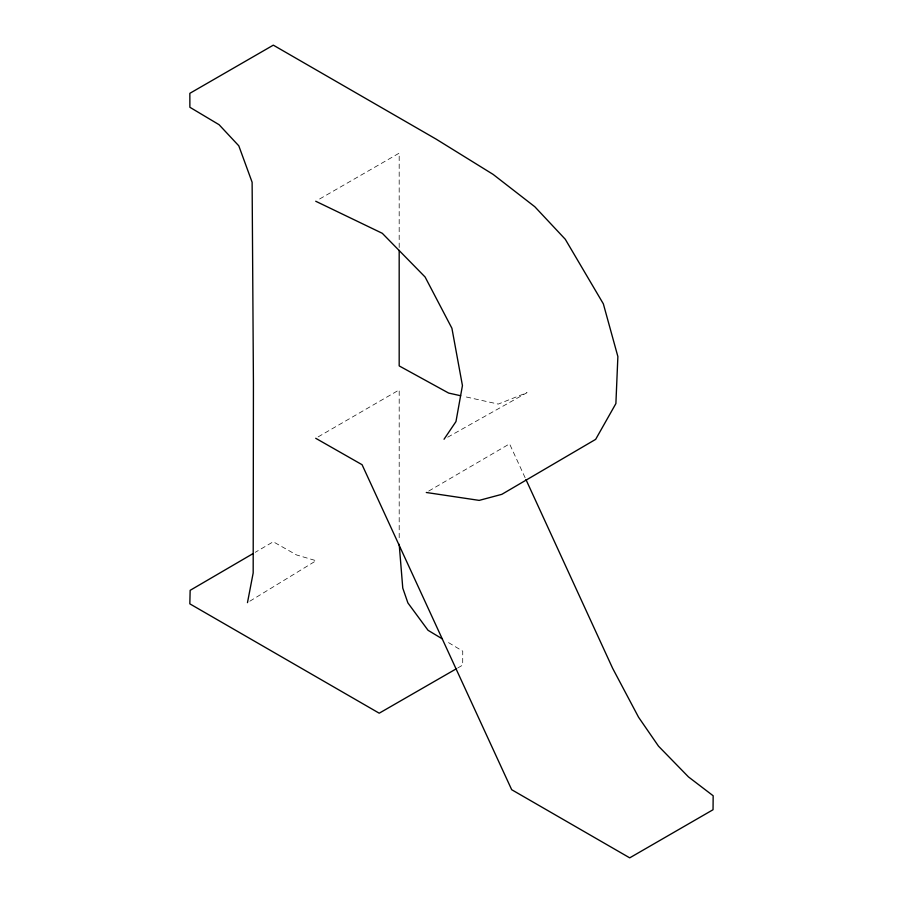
<?xml version="1.0" encoding="UTF-8"?>
<svg xmlns="http://www.w3.org/2000/svg" width="903" height="903" viewBox="0 0 903 903"><rect width="100%" height="100%" fill="white"/><g stroke="black" fill="none" stroke-linecap="round" stroke-linejoin="round"><path stroke-width="0.68" stroke-dasharray="4.51 3.39" d="M399.182 247.557L399.182 153.16L318.138 199.845M249.838 601.195L316.106 560.707L296.545 554.95L273.27 541.777L255.199 552.331M428.711 491.074L509.563 443.858L525.377 478.308M318.138 436.883L399.194 389.915L399.194 540.084M457.855 667.904L462.697 665.116L462.742 651.165L445.992 641.085M447.696 437.199L527.025 392.658L498.253 404.081L463.386 396.338"/><path stroke-width="1.35" d="M399.182 250.368L399.182 365.907L448.633 393.065L460.699 395.751M247.478 602.64L253.179 572.942L253.427 383.086L252.118 182.259L238.798 145.823L219.068 124.693L189.878 107.276L189.844 93.325L273.316 45.15L436.138 139.13L493.128 174.403L534.802 206.731L565.278 239.261L603.351 303.859L617.878 356.572L615.891 403.573L595.653 439.366L501.831 494.336L479.188 500.386L426.295 492.485M444.039 439.253L455.97 421.577L462.438 385.581L451.918 328.274L425.11 277.018L382.308 233.313L315.723 201.245M252.795 553.742L190.149 590.336L189.833 603.847L379.215 713.201L456.647 668.604M315.711 438.282L362.08 464.718L511.685 789.707L629.718 857.85L713.043 809.731L713.167 795.769L688.47 776.907L658.501 746.16L638.556 717.219L612.674 668.378L525.964 479.583M442.402 638.929L428.045 630.294L407.896 602.922L402.772 588.101L399.194 544.295"/></g></svg>
